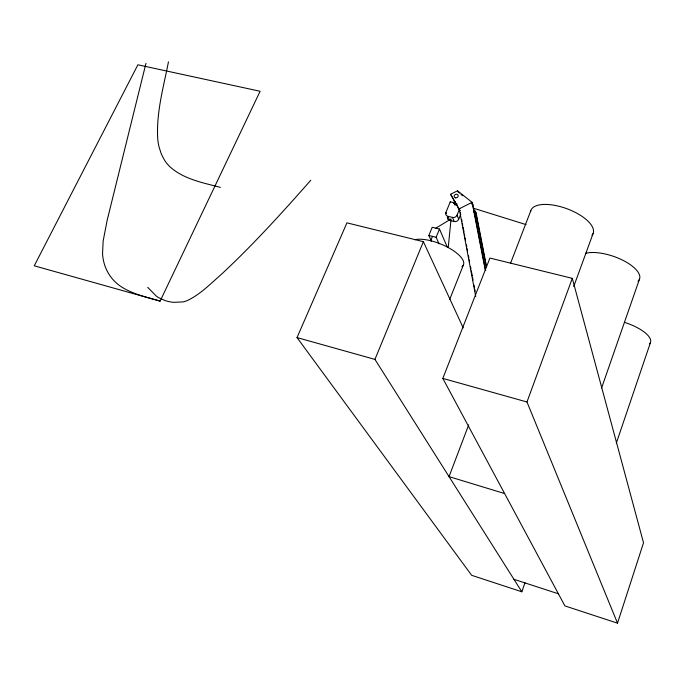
<?xml version="1.0" encoding="UTF-8"?>
<svg xmlns="http://www.w3.org/2000/svg" width="685" height="685" viewBox="0 0 685 685"><rect width="100%" height="100%" fill="white"/><g stroke="black" fill="none" stroke-linecap="round" stroke-linejoin="round"><path stroke-width="1.03" d="M448.247 247.473L451.072 218.926L435.848 228.165M168.459 61.83C163.458 87.406 156 113.239 157.773 139.535A88.177 70.101 -29.9 0 0 159.168 147.386L161.403 154.219L164.511 160.179A57.352 45.484 -31.2 0 0 170.077 166.917C183.94 179.29 202.957 182.741 220.373 187.373M145.973 63.294L107.143 220.347L103.144 241.051L102.544 253.818A62.215 50.356 -36.1 0 0 120.971 286.553C132.77 294.25 146.821 297.136 160.119 301.126L260.112 91.268L137.899 64.784L34.25 265.806L160.119 301.126M617.51 623.17L643.523 542.811L572.3 278.35L489.921 258.065L442.827 378.411L564.911 605.908L617.51 623.17L526.971 401.984L572.3 278.35M616.303 443.204L650.467 342.534M601.584 387.993L639.567 278.906M463.214 327.892L423.39 241.677L346.927 222.848L297.025 337.577L471.657 575.314L521.833 591.78L524.984 582.789M573.722 286.518L593.073 233.576M468.686 424.905L449.043 476.623L504.614 493.56M510.462 263.519L530.806 210.706M449.634 299.576L463.445 264.864M447.51 216.888A3.553 3.048 -22.8 0 0 449.634 220.424L454.198 221.52A3.562 3.057 -22.6 0 0 458.702 219.26L460.585 214.585M457.229 204.053A2.072 1.764 -22.3 0 1 453.958 202.691L450.259 201.827L445.901 212.496A3.579 3.057 -22.9 0 0 447.93 216.314L452.528 217.41A3.579 3.065 -22.6 0 0 457.049 215.141L459.763 208.445M439.059 243.894L436.139 237.275L439.496 229.047L432.209 227.283L428.844 235.494L431.396 241.171M430.677 240.795L432.483 236.385M521.833 591.78L374.943 359.402L423.39 241.677M310.776 180.249C282.383 212.496 253.476 244.399 222.034 273.726C211.074 283.282 200.671 294.156 187.399 300.535A67.139 33.745 -75.6 0 1 183.092 301.897L173.862 302.35A153.277 77.491 -77.9 0 1 165.299 300.647L158.535 297.624A80.179 40.86 -76 0 1 156.189 295.971L147.729 287.375M460.012 210.732L450.576 194.275L457.52 190.79L472.085 202.34L472.821 204.31L485.699 270.541M454.891 205.038L453.77 202.315L455.491 201.45M472.016 204.712L472.821 204.31L471.246 202.991M473.849 212.102L475.441 211.314L476.161 213.232L486.538 266.508M475.364 213.626L476.161 213.232M428.844 235.494L436.139 237.275M297.025 337.577L374.943 359.402M442.827 378.411L526.971 401.984M474.285 208.48L526.071 224.611M513.964 579.33L558.412 593.801M457.897 191.783L459.472 193.101M461.039 194.42L462.615 195.739M473.883 210.004L475.441 211.314L486.239 266.73M450.576 194.275L459.96 210.612M453.77 202.315L455.354 205.02M439.496 229.047L447.322 247.165M447.93 216.314L449.634 220.424M445.901 212.496L446.329 213.532M452.528 217.41L454.198 221.52M450.259 201.827L450.473 202.349M457.049 215.141L458.702 219.26M457.52 190.79L457.777 191.475M485.177 269.744L472.085 202.34L459.241 208.779L475.741 296.614M460.371 212.667L460.74 214.602M461.647 219.44L462.007 221.375M462.375 223.327L462.743 225.279M463.111 227.232L464.028 232.112M464.396 234.082L464.764 236.051M465.141 238.012L465.509 239.981M466.434 244.922L466.81 246.9M467.179 248.886L467.555 250.873M468.489 255.847L468.865 257.843M469.242 259.846L469.619 261.841M470.561 266.859L470.938 268.88M471.323 270.892L472.265 275.935M472.65 277.973L473.035 280.002M473.986 285.088L474.371 287.118M474.756 289.173L475.142 291.219M458.727 208.317A2.055 1.755 -22.2 0 1 458.248 208.574M414.742 239.75A28.838 10.686 22.2 0 1 449.548 248.278A28.838 10.686 22.2 0 1 461.955 266.705M530.592 211.682A33.18 13.983 20.2 0 1 567.968 209.13A33.18 13.983 20.2 0 1 591.968 235.289M585.495 253.356A31.904 12.792 19.1 0 1 624.24 260.994A31.904 12.792 19.1 0 1 637.992 281.244M624.429 322.344A29.027 10.498 18.9 0 1 649.62 343.819M455.628 197.845A2.072 1.764 -22.1 0 0 458.137 195.405A2.072 1.764 -22.1 0 0 454.737 194.917A2.072 1.764 -22.1 0 0 455.628 197.845"/></g></svg>
